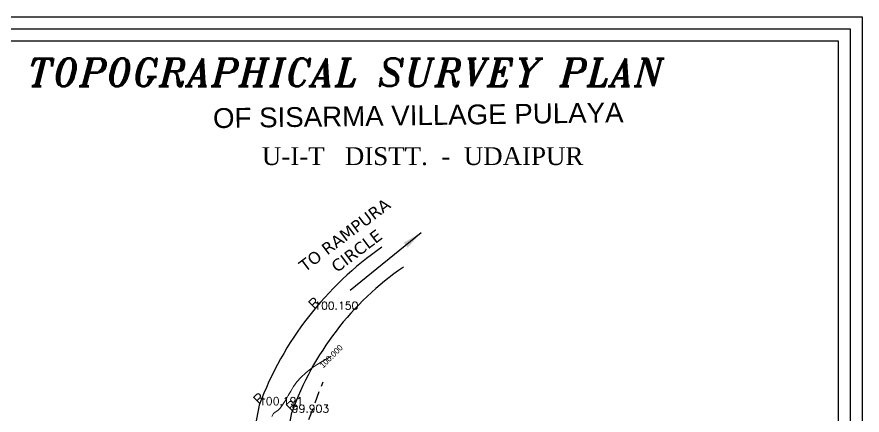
# Model space of a CAD drawing. Extents: x 0 to 10087, y 0 to 10179.
# Drawn here: x 9980.7 to 10087.4, y 10128.7 to 10178.9 of the extents above; entities that cross this region are included whole.
import ezdxf
from ezdxf.enums import TextEntityAlignment as Align

# ---------------------------------------------------------------- set-up
doc = ezdxf.new("R2010")
doc.units = 0
doc.header["$MEASUREMENT"] = 0
doc.linetypes.add('DASHED', pattern=[0.75, 0.5, -0.25])
for name, color, linetype in [('2', 1, 'Continuous'), ('4', 3, 'Continuous'), ('Contour_RL', 44, 'Continuous'), ('FRAME', 7, 'Continuous'), ('TEXT', 7, 'Continuous')]:
    doc.layers.add(name, color=color, linetype=linetype)
for name, color, linetype, lineweight in [('BT ROAD', 251, 'Continuous', 30), ('Contours', 42, 'Continuous', 13), ('SB', 1, 'DASHED', 30)]:
    doc.layers.add(name, color=color, linetype=linetype, lineweight=lineweight)
doc.styles.add('A', font='ARIAL.TTF')
doc.styles.add('DUTCH', font='dutch.ttf')
doc.styles.add('ROMANS', font='romans.shx', dxfattribs={"height": 3})
doc.styles.add('style28', font='italict.shx', dxfattribs={"height": 5})
doc.dimstyles.get("Standard").update_dxf_attribs({"dimtxt": 0.18, "dimasz": 0.18, "dimexe": 0.18, "dimexo": 0.0625, "dimgap": 0.09, "dimtad": 0, "dimtih": 1, "dimtoh": 1, "dimdec": 4, "dimzin": 0, "dimdsep": 46, "dimtxsty": 'Standard', "dimcen": 0.09, "dimadec": 0, "dimazin": 0, "dimtfac": 1, "dimtdec": 4, "dimtofl": 0, "dimtmove": 0, "dimatfit": 3, "dimfxl": 0, "dimtolj": 1, "dimtzin": 0, "dimarcsym": 0})

msp = doc.modelspace()

# ---------------------------------------------------------------- linework, layer by layer
at = {"layer": 'BT ROAD', "linetype": 'Continuous'}
for points in [[(10011.27, 10130), (10007.95, 10112.58), (10002.57, 10080.76), (10001.8, 10075.89)], [(10001.59, 10046.74), (10002.45, 10051.93), (10007.11, 10080.73), (10012.37, 10112.5), (10015.4, 10129.05)]]:
    msp.add_lwpolyline(points, dxfattribs=at)
for centre, radius, start, end in [((10050.9, 10115.14), 42.32, 124.7582, 159.4414), ((10050.72, 10116.52), 37.48, 124.5179, 160.4742)]:
    msp.add_arc(centre, radius, start, end, dxfattribs=at)
at = {"layer": 'Contours', "color": 122, "linetype": 'Continuous'}
msp.add_lwpolyline([(10012.88, 10128.55), (10013.11, 10128.95), (10013.31, 10129.12), (10013.49, 10129.22), (10013.69, 10129.38), (10013.91, 10129.61), (10014.14, 10129.9), (10014.4, 10130.27), (10014.67, 10130.7), (10014.95, 10131.19), (10015.26, 10131.76), (10015.61, 10132.35), (10016.05, 10132.93), (10016.56, 10133.5), (10017.16, 10134.05), (10017.84, 10134.6), (10018.6, 10135.13), (10019.45, 10135.64), (10020.37, 10136.15)], dxfattribs=at)
at = {"layer": 'SB', "ltscale": 3}
msp.add_lwpolyline([(10016.77, 10126.08), (10019.34, 10132.95)], dxfattribs=at)
at = {"layer": 'TEXT', "ltscale": 6}
for points in [[(9918.45, 10178.94), (10087.38, 10178.94), (10087.38, 9804.72), (9918.45, 9804.72)], [(9921.45, 10175.94), (10084.38, 10175.94), (10084.38, 9807.72), (9921.45, 9807.72)]]:
    msp.add_lwpolyline(points, close=True, dxfattribs=at)
at = {"layer": 'TEXT', "color": 1, "ltscale": 6}
msp.add_lwpolyline([(9919.95, 10177.44), (10085.88, 10177.44), (10085.88, 9806.22), (9919.95, 9806.22)], close=True, dxfattribs=at)

# ---------------------------------------------------------------- texts
at = {"layer": '2'}
for p in [(10018.23, 10142.04), (10011.27, 10130), (10015.4, 10129.05)]:
    msp.add_text('R', height=1.25, rotation=45, dxfattribs=at).set_placement(p)
at = {"layer": '4', "style": 'ROMANS'}
for s, p in [('100.150', (10018.23, 10142.04)), ('100.191', (10011.27, 10130)), ('99.903', (10015.4, 10129.05))]:
    msp.add_text(s, height=1, dxfattribs=at).set_placement(p)
at = {"layer": 'Contour_RL', "color": 122, "linetype": 'Continuous'}
msp.add_text('100.000', height=0.75, rotation=45, dxfattribs=at).set_placement((10020.37, 10136.15), align=Align.MIDDLE_CENTER)
at = {"layer": 'FRAME', "style": 'A'}
msp.add_text(' OF SISARMA VILLAGE PULAYA', height=2.5, rotation=0.8191, dxfattribs=at).set_placement((10004.5, 10164.91))
at = {"layer": 'TEXT', "color": 7, "style": 'style28'}
msp.add_text('TOPOGRAPHICAL SURVEY PLAN', height=3.5, dxfattribs=at).set_placement((9981.98, 10170.21))
at = {"layer": 'TEXT', "color": 7, "lineweight": 9, "style": 'DUTCH'}
msp.add_text('U-I-T   DISTT.  -  UDAIPUR', height=2.25, dxfattribs=at).set_placement((10011.62, 10160.27))
at = {"layer": 'TEXT', "linetype": 'Continuous', "insert": (10021.63, 10152.05), "char_height": 1.5, "width": 18.1022, "attachment_point": 2, "rotation": 37.007}
msp.add_mtext('{\\fVerdana|b0|i0|c0|p34;\\C0;TO RAMPURA \\PCIRCLE}', dxfattribs=at)

# ---------------------------------------------------------------- leaders
at = {"layer": 'TEXT'}
msp.add_leader([(10031.71, 10151.74), (10022.75, 10144.45)], dimstyle='Standard', override={"dimasz": 2.5}, dxfattribs=at)

doc.saveas('drawing.dxf')
